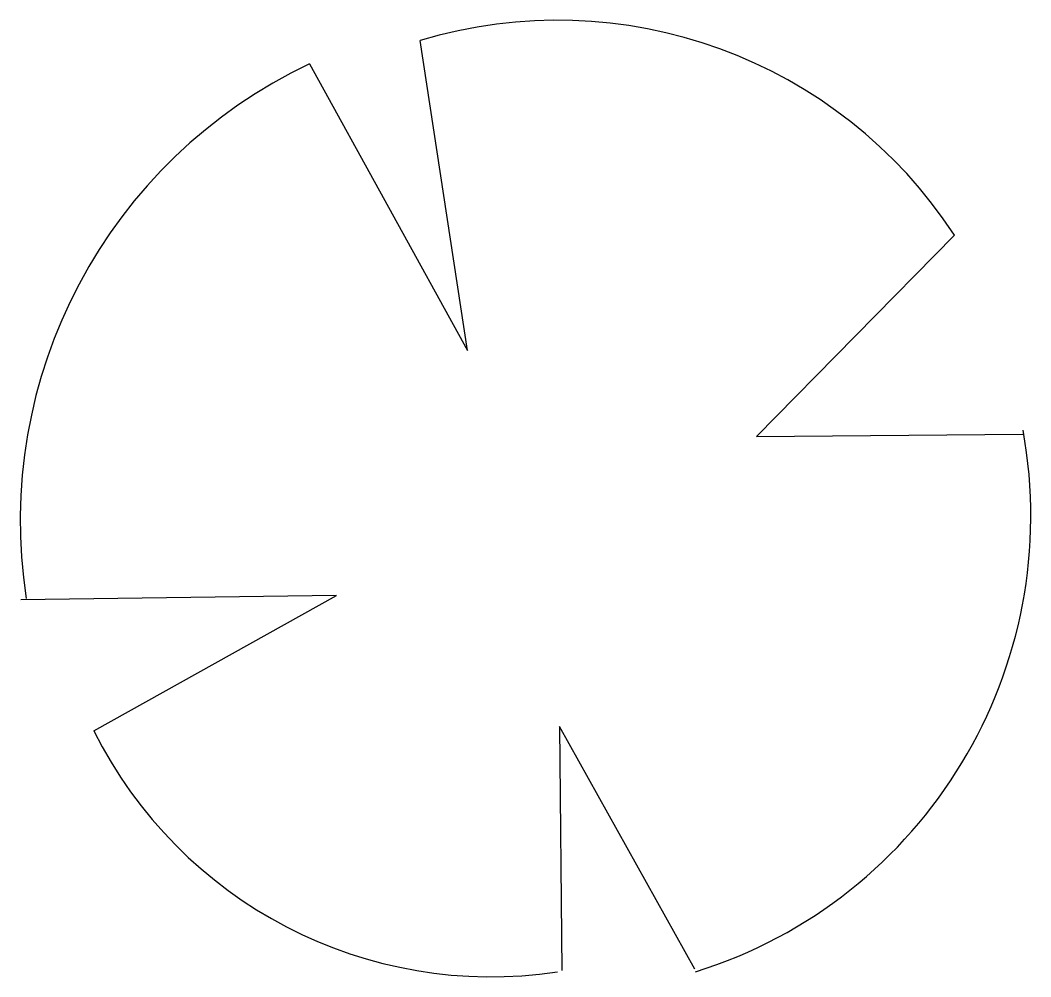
# Model space of a CAD drawing. Extents: x 126.83 to 131.38, y 133.83 to 138.14.
import ezdxf

# ---------------------------------------------------------------- set-up
doc = ezdxf.new("R2010")
doc.units = 0
doc.layers.add('50', color=2, linetype='CONTINUOUS')

msp = doc.modelspace()

# ---------------------------------------------------------------- linework, layer by layer
at = {"layer": '50', "color": 0}
for p, q in [((128.8421, 136.6541), (128.6294, 138.0512)), ((128.1308, 137.9466), (128.8421, 136.6541)), ((131.0358, 137.1739), (130.1447, 136.2663)), ((130.1447, 136.2663), (131.3438, 136.2773)), ((128.2527, 135.5495), (126.83, 135.5295)), ((127.159, 134.9399), (128.2527, 135.5495)), ((129.2574, 134.9591), (129.2674, 133.86)), ((129.867, 133.8655), (129.2574, 134.9591))]:
    msp.add_line(p, q, dxfattribs=at)
for centre, radius, start, end in [((129.2477, 136.0083), 2.1344, 33.0994, 106.8392), ((129.1087, 135.8851), 2.2817, 115.3796, 188.7853), ((129.226, 135.909), 2.154, 287.3894, 10.3149), ((128.9487, 135.8296), 1.9986, 206.4356, 278.6018)]:
    msp.add_arc(centre, radius, start, end, dxfattribs=at)

doc.saveas('drawing.dxf')
